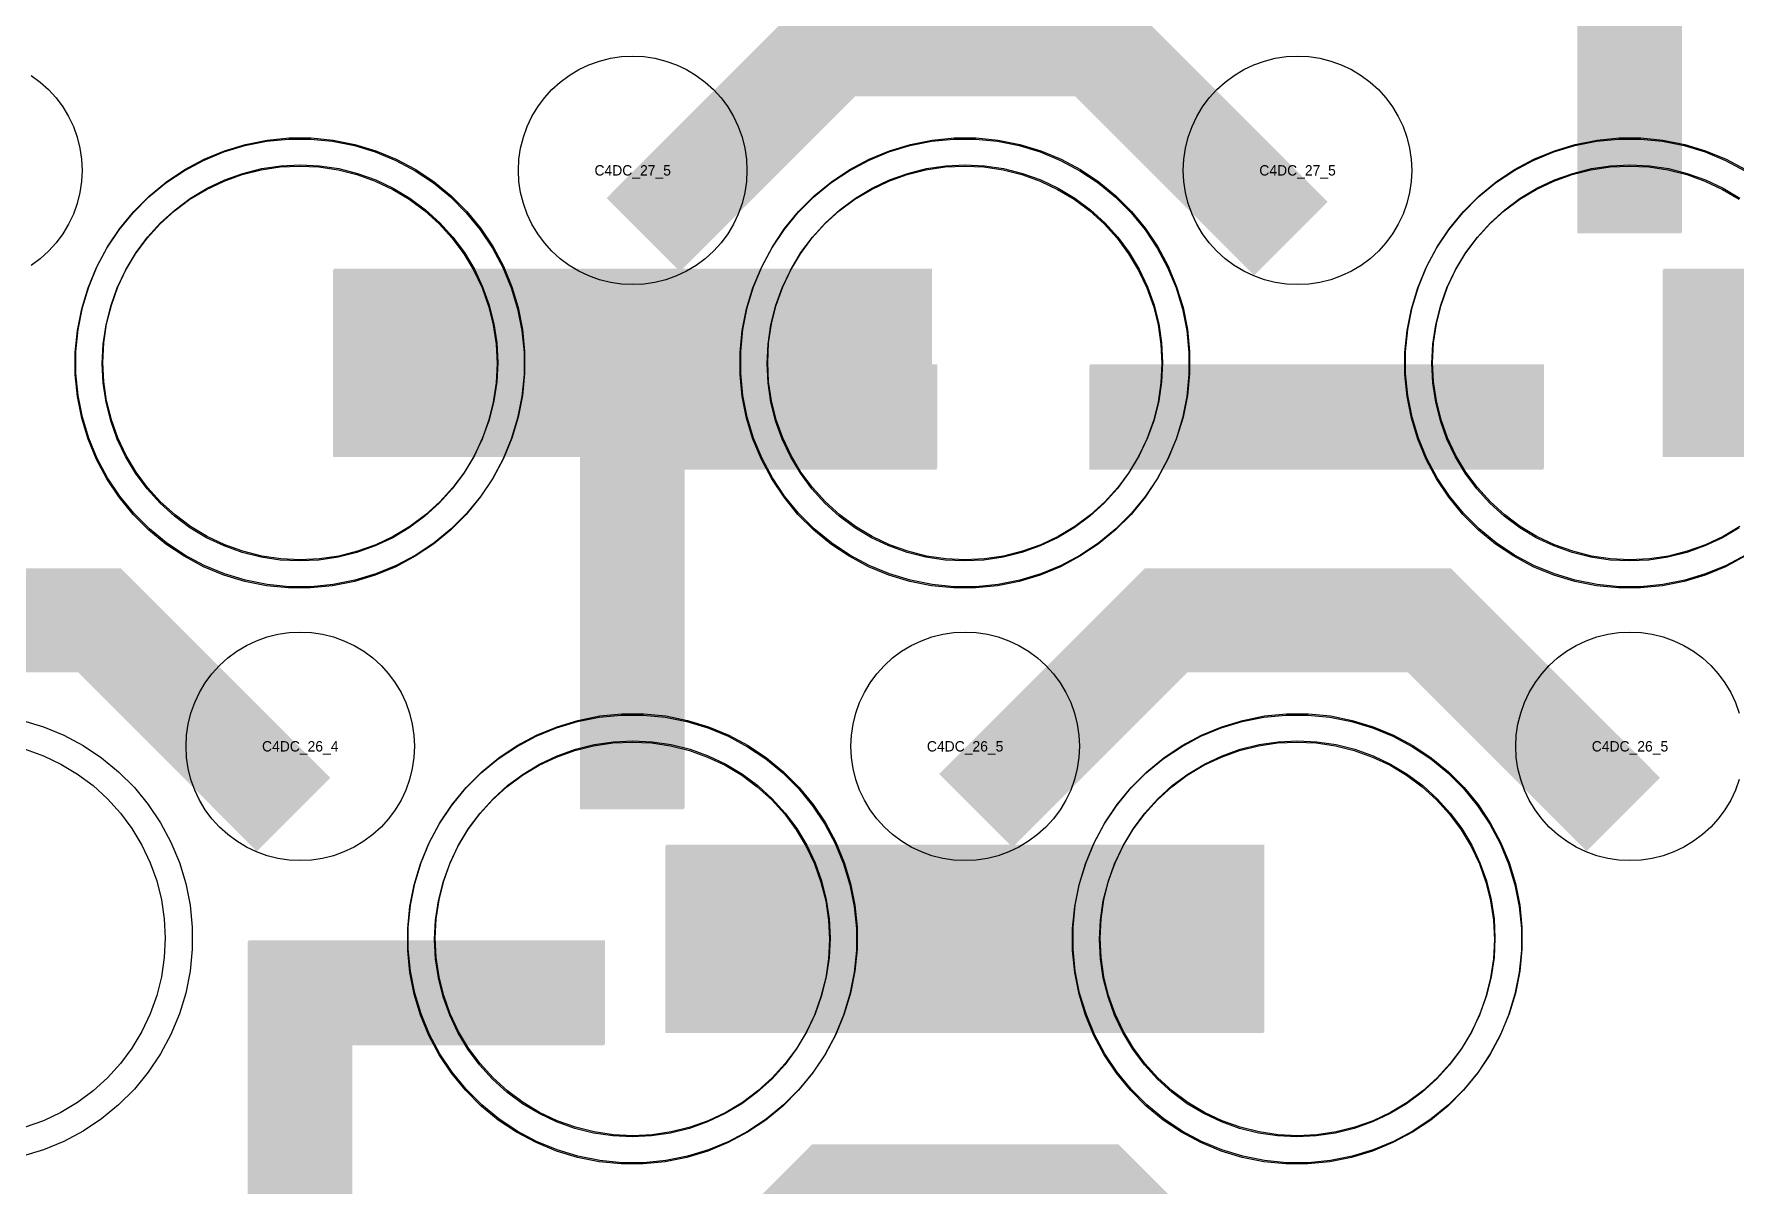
# Model space of a CAD drawing. Extents: x -11880 to 11880, y -14992 to 14992.
# Drawn here: x -10544.1 to -10134.5, y -11296.5 to -11019.4 of the extents above; entities that cross this region are included whole.
import ezdxf
from ezdxf.enums import TextEntityAlignment as Align

# ---------------------------------------------------------------- set-up
doc = ezdxf.new("R2010")
doc.units = 0
doc.header["$MEASUREMENT"] = 0
for name, color, linetype in [('GDS_775_DT_237', 138, 'CONTINUOUS'), ('RDL1_FS', 34, 'CONTINUOUS'), ('RDL_BS', 160, 'CONTINUOUS')]:
    doc.layers.add(name, color=color, linetype=linetype)

msp = doc.modelspace()

# ---------------------------------------------------------------- linework, layer by layer
at = {"layer": 'RDL1_FS', "color": 241, "true_color": 0xf7abae}
for points in [[(-10480.149, -11146.126), (-10484.806, -11145.897), (-10489.417, -11145.213), (-10493.94, -11144.081), (-10498.33, -11142.509), (-10502.544, -11140.517), (-10506.544, -11138.119), (-10510.289, -11135.341), (-10513.743, -11132.211), (-10516.873, -11128.757), (-10519.651, -11125.012), (-10522.049, -11121.012), (-10524.041, -11116.798), (-10525.613, -11112.408), (-10526.745, -11107.885), (-10527.429, -11103.274), (-10527.658, -11098.617), (-10527.429, -11093.96), (-10526.745, -11089.349), (-10525.613, -11084.826), (-10524.041, -11080.436), (-10522.049, -11076.222), (-10519.651, -11072.222), (-10516.873, -11068.477), (-10513.743, -11065.023), (-10510.289, -11061.893), (-10506.544, -11059.115), (-10502.544, -11056.717), (-10498.33, -11054.725), (-10493.94, -11053.153), (-10489.417, -11052.021), (-10484.806, -11051.337), (-10480.149, -11051.108), (-10475.492, -11051.337), (-10470.881, -11052.021), (-10466.358, -11053.153), (-10461.968, -11054.725), (-10457.754, -11056.717), (-10453.754, -11059.115), (-10450.009, -11061.893), (-10446.555, -11065.023), (-10443.425, -11068.477), (-10440.647, -11072.222), (-10438.249, -11076.222), (-10436.257, -11080.436), (-10434.685, -11084.826), (-10433.553, -11089.349), (-10432.869, -11093.96), (-10432.64, -11098.617), (-10432.869, -11103.274), (-10433.553, -11107.885), (-10434.685, -11112.408), (-10436.257, -11116.798), (-10438.249, -11121.012), (-10440.647, -11125.012), (-10443.425, -11128.757), (-10446.555, -11132.211), (-10450.009, -11135.341), (-10453.754, -11138.119), (-10457.754, -11140.517), (-10461.968, -11142.509), (-10466.358, -11144.081), (-10470.881, -11145.213), (-10475.492, -11145.897)], [(-10320.149, -11146.126), (-10324.806, -11145.897), (-10329.417, -11145.213), (-10333.94, -11144.081), (-10338.33, -11142.509), (-10342.544, -11140.517), (-10346.544, -11138.119), (-10350.289, -11135.341), (-10353.743, -11132.211), (-10356.873, -11128.757), (-10359.651, -11125.012), (-10362.049, -11121.012), (-10364.041, -11116.798), (-10365.613, -11112.408), (-10366.745, -11107.885), (-10367.429, -11103.274), (-10367.658, -11098.617), (-10367.429, -11093.96), (-10366.745, -11089.349), (-10365.613, -11084.826), (-10364.041, -11080.436), (-10362.049, -11076.222), (-10359.651, -11072.222), (-10356.873, -11068.477), (-10353.743, -11065.023), (-10350.289, -11061.893), (-10346.544, -11059.115), (-10342.544, -11056.717), (-10338.33, -11054.725), (-10333.94, -11053.153), (-10329.417, -11052.021), (-10324.806, -11051.337), (-10320.149, -11051.108), (-10315.492, -11051.337), (-10310.881, -11052.021), (-10306.358, -11053.153), (-10301.968, -11054.725), (-10297.754, -11056.717), (-10293.754, -11059.115), (-10290.009, -11061.893), (-10286.555, -11065.023), (-10283.425, -11068.477), (-10280.647, -11072.222), (-10278.249, -11076.222), (-10276.257, -11080.436), (-10274.685, -11084.826), (-10273.553, -11089.349), (-10272.869, -11093.96), (-10272.64, -11098.617), (-10272.869, -11103.274), (-10273.553, -11107.885), (-10274.685, -11112.408), (-10276.257, -11116.798), (-10278.249, -11121.012), (-10280.647, -11125.012), (-10283.425, -11128.757), (-10286.555, -11132.211), (-10290.009, -11135.341), (-10293.754, -11138.119), (-10297.754, -11140.517), (-10301.968, -11142.509), (-10306.358, -11144.081), (-10310.881, -11145.213), (-10315.492, -11145.897)], [(-10400.149, -11284.691), (-10404.806, -11284.462), (-10409.417, -11283.778), (-10413.94, -11282.646), (-10418.33, -11281.074), (-10422.544, -11279.082), (-10426.544, -11276.684), (-10430.289, -11273.906), (-10433.743, -11270.776), (-10436.873, -11267.322), (-10439.651, -11263.577), (-10442.049, -11259.577), (-10444.041, -11255.363), (-10445.613, -11250.973), (-10446.745, -11246.45), (-10447.429, -11241.839), (-10447.658, -11237.182), (-10447.429, -11232.525), (-10446.745, -11227.914), (-10445.613, -11223.391), (-10444.041, -11219.001), (-10442.049, -11214.787), (-10439.651, -11210.787), (-10436.873, -11207.042), (-10433.743, -11203.588), (-10430.289, -11200.458), (-10426.544, -11197.68), (-10422.544, -11195.282), (-10418.33, -11193.29), (-10413.94, -11191.718), (-10409.417, -11190.586), (-10404.806, -11189.902), (-10400.149, -11189.673), (-10395.492, -11189.902), (-10390.881, -11190.586), (-10386.358, -11191.718), (-10381.968, -11193.29), (-10377.754, -11195.282), (-10373.754, -11197.68), (-10370.009, -11200.458), (-10366.555, -11203.588), (-10363.425, -11207.042), (-10360.647, -11210.787), (-10358.249, -11214.787), (-10356.257, -11219.001), (-10354.685, -11223.391), (-10353.553, -11227.914), (-10352.869, -11232.525), (-10352.64, -11237.182), (-10352.869, -11241.839), (-10353.553, -11246.45), (-10354.685, -11250.973), (-10356.257, -11255.363), (-10358.249, -11259.577), (-10360.647, -11263.577), (-10363.425, -11267.322), (-10366.555, -11270.776), (-10370.009, -11273.906), (-10373.754, -11276.684), (-10377.754, -11279.082), (-10381.968, -11281.074), (-10386.358, -11282.646), (-10390.881, -11283.778), (-10395.492, -11284.462)], [(-10240.149, -11284.691), (-10244.806, -11284.462), (-10249.417, -11283.778), (-10253.94, -11282.646), (-10258.33, -11281.074), (-10262.544, -11279.082), (-10266.544, -11276.684), (-10270.289, -11273.906), (-10273.743, -11270.776), (-10276.873, -11267.322), (-10279.651, -11263.577), (-10282.049, -11259.577), (-10284.041, -11255.363), (-10285.613, -11250.973), (-10286.745, -11246.45), (-10287.429, -11241.839), (-10287.658, -11237.182), (-10287.429, -11232.525), (-10286.745, -11227.914), (-10285.613, -11223.391), (-10284.041, -11219.001), (-10282.049, -11214.787), (-10279.651, -11210.787), (-10276.873, -11207.042), (-10273.743, -11203.588), (-10270.289, -11200.458), (-10266.544, -11197.68), (-10262.544, -11195.282), (-10258.33, -11193.29), (-10253.94, -11191.718), (-10249.417, -11190.586), (-10244.806, -11189.902), (-10240.149, -11189.673), (-10235.492, -11189.902), (-10230.881, -11190.586), (-10226.358, -11191.718), (-10221.968, -11193.29), (-10217.754, -11195.282), (-10213.754, -11197.68), (-10210.009, -11200.458), (-10206.555, -11203.588), (-10203.425, -11207.042), (-10200.647, -11210.787), (-10198.249, -11214.787), (-10196.257, -11219.001), (-10194.685, -11223.391), (-10193.553, -11227.914), (-10192.869, -11232.525), (-10192.64, -11237.182), (-10192.869, -11241.839), (-10193.553, -11246.45), (-10194.685, -11250.973), (-10196.257, -11255.363), (-10198.249, -11259.577), (-10200.647, -11263.577), (-10203.425, -11267.322), (-10206.555, -11270.776), (-10210.009, -11273.906), (-10213.754, -11276.684), (-10217.754, -11279.082), (-10221.968, -11281.074), (-10226.358, -11282.646), (-10230.881, -11283.778), (-10235.492, -11284.462)]]:
    msp.add_lwpolyline(points, close=True, dxfattribs=at)
at = {"layer": 'RDL1_FS'}
for points in [[(-10480, -11145.844), (-10484.657, -11145.615), (-10489.268, -11144.931), (-10493.791, -11143.799), (-10498.181, -11142.227), (-10502.395, -11140.235), (-10506.395, -11137.837), (-10510.14, -11135.059), (-10513.594, -11131.929), (-10516.724, -11128.475), (-10519.502, -11124.73), (-10521.9, -11120.73), (-10523.892, -11116.516), (-10525.464, -11112.126), (-10526.596, -11107.603), (-10527.28, -11102.992), (-10527.509, -11098.335), (-10527.28, -11093.678), (-10526.596, -11089.067), (-10525.464, -11084.544), (-10523.892, -11080.154), (-10521.9, -11075.94), (-10519.502, -11071.94), (-10516.724, -11068.195), (-10513.594, -11064.741), (-10510.14, -11061.611), (-10506.395, -11058.833), (-10502.395, -11056.435), (-10498.181, -11054.443), (-10493.791, -11052.871), (-10489.268, -11051.739), (-10484.657, -11051.055), (-10480, -11050.826), (-10475.343, -11051.055), (-10470.732, -11051.739), (-10466.209, -11052.871), (-10461.819, -11054.443), (-10457.605, -11056.435), (-10453.605, -11058.833), (-10449.86, -11061.611), (-10446.406, -11064.741), (-10443.276, -11068.195), (-10440.498, -11071.94), (-10438.1, -11075.94), (-10436.108, -11080.154), (-10434.536, -11084.544), (-10433.404, -11089.067), (-10432.72, -11093.678), (-10432.491, -11098.335), (-10432.72, -11102.992), (-10433.404, -11107.603), (-10434.536, -11112.126), (-10436.108, -11116.516), (-10438.1, -11120.73), (-10440.498, -11124.73), (-10443.276, -11128.475), (-10446.406, -11131.929), (-10449.86, -11135.059), (-10453.605, -11137.837), (-10457.605, -11140.235), (-10461.819, -11142.227), (-10466.209, -11143.799), (-10470.732, -11144.931), (-10475.343, -11145.615)], [(-10320, -11145.844), (-10324.657, -11145.615), (-10329.268, -11144.931), (-10333.791, -11143.799), (-10338.181, -11142.227), (-10342.395, -11140.235), (-10346.395, -11137.837), (-10350.14, -11135.059), (-10353.594, -11131.929), (-10356.724, -11128.475), (-10359.502, -11124.73), (-10361.9, -11120.73), (-10363.892, -11116.516), (-10365.464, -11112.126), (-10366.596, -11107.603), (-10367.28, -11102.992), (-10367.509, -11098.335), (-10367.28, -11093.678), (-10366.596, -11089.067), (-10365.464, -11084.544), (-10363.892, -11080.154), (-10361.9, -11075.94), (-10359.502, -11071.94), (-10356.724, -11068.195), (-10353.594, -11064.741), (-10350.14, -11061.611), (-10346.395, -11058.833), (-10342.395, -11056.435), (-10338.181, -11054.443), (-10333.791, -11052.871), (-10329.268, -11051.739), (-10324.657, -11051.055), (-10320, -11050.826), (-10315.343, -11051.055), (-10310.732, -11051.739), (-10306.209, -11052.871), (-10301.819, -11054.443), (-10297.605, -11056.435), (-10293.605, -11058.833), (-10289.86, -11061.611), (-10286.406, -11064.741), (-10283.276, -11068.195), (-10280.498, -11071.94), (-10278.1, -11075.94), (-10276.108, -11080.154), (-10274.536, -11084.544), (-10273.404, -11089.067), (-10272.72, -11093.678), (-10272.491, -11098.335), (-10272.72, -11102.992), (-10273.404, -11107.603), (-10274.536, -11112.126), (-10276.108, -11116.516), (-10278.1, -11120.73), (-10280.498, -11124.73), (-10283.276, -11128.475), (-10286.406, -11131.929), (-10289.86, -11135.059), (-10293.605, -11137.837), (-10297.605, -11140.235), (-10301.819, -11142.227), (-10306.209, -11143.799), (-10310.732, -11144.931), (-10315.343, -11145.615)], [(-10400, -11284.409), (-10404.657, -11284.18), (-10409.268, -11283.496), (-10413.791, -11282.364), (-10418.181, -11280.792), (-10422.395, -11278.8), (-10426.395, -11276.402), (-10430.14, -11273.624), (-10433.594, -11270.494), (-10436.724, -11267.04), (-10439.502, -11263.295), (-10441.9, -11259.295), (-10443.892, -11255.081), (-10445.464, -11250.691), (-10446.596, -11246.168), (-10447.28, -11241.557), (-10447.509, -11236.9), (-10447.28, -11232.243), (-10446.596, -11227.632), (-10445.464, -11223.109), (-10443.892, -11218.719), (-10441.9, -11214.505), (-10439.502, -11210.505), (-10436.724, -11206.76), (-10433.594, -11203.306), (-10430.14, -11200.176), (-10426.395, -11197.398), (-10422.395, -11195), (-10418.181, -11193.008), (-10413.791, -11191.436), (-10409.268, -11190.304), (-10404.657, -11189.62), (-10400, -11189.391), (-10395.343, -11189.62), (-10390.732, -11190.304), (-10386.209, -11191.436), (-10381.819, -11193.008), (-10377.605, -11195), (-10373.605, -11197.398), (-10369.86, -11200.176), (-10366.406, -11203.306), (-10363.276, -11206.76), (-10360.498, -11210.505), (-10358.1, -11214.505), (-10356.108, -11218.719), (-10354.536, -11223.109), (-10353.404, -11227.632), (-10352.72, -11232.243), (-10352.491, -11236.9), (-10352.72, -11241.557), (-10353.404, -11246.168), (-10354.536, -11250.691), (-10356.108, -11255.081), (-10358.1, -11259.295), (-10360.498, -11263.295), (-10363.276, -11267.04), (-10366.406, -11270.494), (-10369.86, -11273.624), (-10373.605, -11276.402), (-10377.605, -11278.8), (-10381.819, -11280.792), (-10386.209, -11282.364), (-10390.732, -11283.496), (-10395.343, -11284.18)], [(-10240, -11284.409), (-10244.657, -11284.18), (-10249.268, -11283.496), (-10253.791, -11282.364), (-10258.181, -11280.792), (-10262.395, -11278.8), (-10266.395, -11276.402), (-10270.14, -11273.624), (-10273.594, -11270.494), (-10276.724, -11267.04), (-10279.502, -11263.295), (-10281.9, -11259.295), (-10283.892, -11255.081), (-10285.464, -11250.691), (-10286.596, -11246.168), (-10287.28, -11241.557), (-10287.509, -11236.9), (-10287.28, -11232.243), (-10286.596, -11227.632), (-10285.464, -11223.109), (-10283.892, -11218.719), (-10281.9, -11214.505), (-10279.502, -11210.505), (-10276.724, -11206.76), (-10273.594, -11203.306), (-10270.14, -11200.176), (-10266.395, -11197.398), (-10262.395, -11195), (-10258.181, -11193.008), (-10253.791, -11191.436), (-10249.268, -11190.304), (-10244.657, -11189.62), (-10240, -11189.391), (-10235.343, -11189.62), (-10230.732, -11190.304), (-10226.209, -11191.436), (-10221.819, -11193.008), (-10217.605, -11195), (-10213.605, -11197.398), (-10209.86, -11200.176), (-10206.406, -11203.306), (-10203.276, -11206.76), (-10200.498, -11210.505), (-10198.1, -11214.505), (-10196.108, -11218.719), (-10194.536, -11223.109), (-10193.404, -11227.632), (-10192.72, -11232.243), (-10192.491, -11236.9), (-10192.72, -11241.557), (-10193.404, -11246.168), (-10194.536, -11250.691), (-10196.108, -11255.081), (-10198.1, -11259.295), (-10200.498, -11263.295), (-10203.276, -11267.04), (-10206.406, -11270.494), (-10209.86, -11273.624), (-10213.605, -11276.402), (-10217.605, -11278.8), (-10221.819, -11280.792), (-10226.209, -11282.364), (-10230.732, -11283.496), (-10235.343, -11284.18)]]:
    msp.add_lwpolyline(points, close=True, dxfattribs=at)
at = {"layer": 'RDL1_FS', "color": 241, "true_color": 0xf7abae}
msp.add_lwpolyline([(-10133.754, -11138.119), (-10137.754, -11140.517), (-10141.968, -11142.509), (-10146.358, -11144.081), (-10150.881, -11145.213), (-10155.492, -11145.897), (-10160.149, -11146.126), (-10164.806, -11145.897), (-10169.417, -11145.213), (-10173.94, -11144.081), (-10178.33, -11142.509), (-10182.544, -11140.517), (-10186.544, -11138.119), (-10190.289, -11135.341), (-10193.743, -11132.211), (-10196.873, -11128.757), (-10199.651, -11125.012), (-10202.049, -11121.012), (-10204.041, -11116.798), (-10205.613, -11112.408), (-10206.745, -11107.885), (-10207.429, -11103.274), (-10207.658, -11098.617), (-10207.429, -11093.96), (-10206.745, -11089.349), (-10205.613, -11084.826), (-10204.041, -11080.436), (-10202.049, -11076.222), (-10199.651, -11072.222), (-10196.873, -11068.477), (-10193.743, -11065.023), (-10190.289, -11061.893), (-10186.544, -11059.115), (-10182.544, -11056.717), (-10178.33, -11054.725), (-10173.94, -11053.153), (-10169.417, -11052.021), (-10164.806, -11051.337), (-10160.149, -11051.108), (-10155.492, -11051.337), (-10150.881, -11052.021), (-10146.358, -11053.153), (-10141.968, -11054.725), (-10137.754, -11056.717), (-10133.754, -11059.115)], dxfattribs=at)
at = {"layer": 'RDL1_FS'}
for points in [[(-10133.605, -11137.837), (-10137.605, -11140.235), (-10141.819, -11142.227), (-10146.209, -11143.799), (-10150.732, -11144.931), (-10155.343, -11145.615), (-10160, -11145.844), (-10164.657, -11145.615), (-10169.268, -11144.931), (-10173.791, -11143.799), (-10178.181, -11142.227), (-10182.395, -11140.235), (-10186.395, -11137.837), (-10190.14, -11135.059), (-10193.594, -11131.929), (-10196.724, -11128.475), (-10199.502, -11124.73), (-10201.9, -11120.73), (-10203.892, -11116.516), (-10205.464, -11112.126), (-10206.596, -11107.603), (-10207.28, -11102.992), (-10207.509, -11098.335), (-10207.28, -11093.678), (-10206.596, -11089.067), (-10205.464, -11084.544), (-10203.892, -11080.154), (-10201.9, -11075.94), (-10199.502, -11071.94), (-10196.724, -11068.195), (-10193.594, -11064.741), (-10190.14, -11061.611), (-10186.395, -11058.833), (-10182.395, -11056.435), (-10178.181, -11054.443), (-10173.791, -11052.871), (-10169.268, -11051.739), (-10164.657, -11051.055), (-10160, -11050.826), (-10155.343, -11051.055), (-10150.732, -11051.739), (-10146.209, -11052.871), (-10141.819, -11054.443), (-10137.605, -11056.435), (-10133.605, -11058.833)], [(-10546.209, -11191.436), (-10541.819, -11193.008), (-10537.605, -11195), (-10533.605, -11197.398), (-10529.86, -11200.176), (-10526.406, -11203.306), (-10523.276, -11206.76), (-10520.498, -11210.505), (-10518.1, -11214.505), (-10516.108, -11218.719), (-10514.536, -11223.109), (-10513.404, -11227.632), (-10512.72, -11232.243), (-10512.491, -11236.9), (-10512.72, -11241.557), (-10513.404, -11246.168), (-10514.536, -11250.691), (-10516.108, -11255.081), (-10518.1, -11259.295), (-10520.498, -11263.295), (-10523.276, -11267.04), (-10526.406, -11270.494), (-10529.86, -11273.624), (-10533.605, -11276.402), (-10537.605, -11278.8), (-10541.819, -11280.792), (-10546.209, -11282.364)]]:
    msp.add_lwpolyline(points, dxfattribs=at)
at = {"layer": 'RDL1_FS', "color": 241, "true_color": 0xf7abae}
for points in [[(-10472.147, -11098.617, 45, 45, 0), (-10400.147, -11098.617, 45, 45, 0)], [(-10400.147, -11098.617, 45, 45, 0), (-10328.147, -11098.617, 45, 45, 0)], [(-10152.147, -11098.617, 45, 45, 0), (-10080.147, -11098.617, 45, 45, 0)], [(-10392.147, -11237.182, 45, 45, 0), (-10320.147, -11237.182, 45, 45, 0)], [(-10320.147, -11237.182, 45, 45, 0), (-10248.147, -11237.182, 45, 45, 0)]]:
    msp.add_lwpolyline(points, format="xyseb", dxfattribs=at)
at = {"layer": 'RDL1_FS'}
for points in [[(-10471.998, -11098.335, 45, 45, 0), (-10399.998, -11098.335, 45, 45, 0)], [(-10399.998, -11098.335, 45, 45, 0), (-10327.998, -11098.335, 45, 45, 0)], [(-10151.998, -11098.335, 45, 45, 0), (-10079.998, -11098.335, 45, 45, 0)], [(-10391.998, -11236.9, 45, 45, 0), (-10319.998, -11236.9, 45, 45, 0)], [(-10319.998, -11236.9, 45, 45, 0), (-10247.998, -11236.9, 45, 45, 0)]]:
    msp.add_lwpolyline(points, format="xyseb", dxfattribs=at)
at = {"layer": 'RDL_BS', "color": 241, "true_color": 0xf7abae}
for points in [[(-10160.149, -11067.327, 25, 25, 0), (-10160.149, -10960.55, 25, 25, 0)], [(-10160.149, -11067.327, 25, 25, 0), (-10160.149, -10960.55, 25, 25, 0)], [(-10400.149, -11205.892, 25, 25, 0), (-10400.149, -11099.115, 25, 25, 0)], [(-10400.149, -11205.892, 25, 25, 0), (-10400.149, -11099.115, 25, 25, 0)], [(-10412.649, -11111.615, 25, 25, 0), (-10347.982, -11111.615, 25, 25, 0)], [(-10412.649, -11111.615, 25, 25, 0), (-10326.816, -11111.615, 25, 25, 0)], [(-10290.133, -11111.63, 25, 25, 0), (-10180.868, -11111.63, 25, 25, 0)], [(-10480.149, -11344.457, 25, 25, 0), (-10480.149, -11237.68, 25, 25, 0)], [(-10480.149, -11344.457, 25, 25, 0), (-10480.149, -11237.68, 25, 25, 0)], [(-10492.649, -11250.18, 25, 25, 0), (-10427.982, -11250.18, 25, 25, 0)], [(-10492.649, -11250.18, 25, 25, 0), (-10406.816, -11250.18, 25, 25, 0)]]:
    msp.add_lwpolyline(points, format="xyseb", dxfattribs=at)
at = {"layer": 'RDL_BS'}
for points in [[(-10160, -11067.045, 25, 25, 0), (-10160, -10960.268, 25, 25, 0)], [(-10160, -11067.045, 25, 25, 0), (-10160, -10960.268, 25, 25, 0)], [(-10397.438, -11067.649, 25, 25, 0), (-10351.623, -11021.834, 25, 25, 0), (-10318.07, -11021.834, 25, 25, 0)], [(-10241.599, -11068.548, 25, 25, 0), (-10288.313, -11021.834, 25, 25, 0), (-10318.071, -11021.834, 25, 25, 0)], [(-10400, -11205.61, 25, 25, 0), (-10400, -11098.833, 25, 25, 0)], [(-10400, -11205.61, 25, 25, 0), (-10400, -11098.833, 25, 25, 0)], [(-10412.5, -11111.333, 25, 25, 0), (-10347.833, -11111.333, 25, 25, 0)], [(-10412.5, -11111.333, 25, 25, 0), (-10326.667, -11111.333, 25, 25, 0)], [(-10289.984, -11111.348, 25, 25, 0), (-10180.719, -11111.348, 25, 25, 0)], [(-10481.599, -11207.113, 25, 25, 0), (-10528.313, -11160.399, 25, 25, 0), (-10558.071, -11160.399, 25, 25, 0)], [(-10317.438, -11206.214, 25, 25, 0), (-10271.623, -11160.399, 25, 25, 0), (-10238.07, -11160.399, 25, 25, 0)], [(-10161.599, -11207.113, 25, 25, 0), (-10208.313, -11160.399, 25, 25, 0), (-10238.071, -11160.399, 25, 25, 0)], [(-10480, -11344.175, 25, 25, 0), (-10480, -11237.398, 25, 25, 0)], [(-10480, -11344.175, 25, 25, 0), (-10480, -11237.398, 25, 25, 0)], [(-10492.5, -11249.898, 25, 25, 0), (-10427.833, -11249.898, 25, 25, 0)], [(-10492.5, -11249.898, 25, 25, 0), (-10406.667, -11249.898, 25, 25, 0)], [(-10397.438, -11344.774, 25, 25, 0), (-10351.623, -11298.959, 25, 25, 0), (-10318.07, -11298.959, 25, 25, 0)], [(-10241.599, -11345.673, 25, 25, 0), (-10288.313, -11298.959, 25, 25, 0), (-10318.071, -11298.959, 25, 25, 0)]]:
    msp.add_lwpolyline(points, format="xyseb", dxfattribs=at)
for points in [[(-10400, -11079.641), (-10402.693, -11079.509), (-10405.365, -11079.113), (-10407.984, -11078.456), (-10410.519, -11077.549), (-10412.956, -11076.397), (-10415.28, -11075.004), (-10417.443, -11073.401), (-10419.442, -11071.589), (-10421.254, -11069.59), (-10422.857, -11067.427), (-10424.25, -11065.103), (-10425.402, -11062.666), (-10426.309, -11060.131), (-10426.966, -11057.512), (-10427.362, -11054.84), (-10427.494, -11052.147), (-10427.362, -11049.454), (-10426.966, -11046.782), (-10426.309, -11044.163), (-10425.402, -11041.628), (-10424.25, -11039.191), (-10422.857, -11036.867), (-10421.254, -11034.704), (-10419.442, -11032.705), (-10417.443, -11030.893), (-10415.28, -11029.29), (-10412.956, -11027.897), (-10410.519, -11026.745), (-10407.984, -11025.838), (-10405.365, -11025.181), (-10402.693, -11024.785), (-10400, -11024.653), (-10397.307, -11024.785), (-10394.635, -11025.181), (-10392.016, -11025.838), (-10389.481, -11026.745), (-10387.044, -11027.897), (-10384.72, -11029.29), (-10382.557, -11030.893), (-10380.558, -11032.705), (-10378.746, -11034.704), (-10377.143, -11036.867), (-10375.75, -11039.191), (-10374.598, -11041.628), (-10373.691, -11044.163), (-10373.034, -11046.782), (-10372.638, -11049.454), (-10372.506, -11052.147), (-10372.638, -11054.84), (-10373.034, -11057.512), (-10373.691, -11060.131), (-10374.598, -11062.666), (-10375.75, -11065.103), (-10377.143, -11067.427), (-10378.746, -11069.59), (-10380.558, -11071.589), (-10382.557, -11073.401), (-10384.72, -11075.004), (-10387.044, -11076.397), (-10389.481, -11077.549), (-10392.016, -11078.456), (-10394.635, -11079.113), (-10397.307, -11079.509)], [(-10240, -11079.641), (-10242.693, -11079.509), (-10245.365, -11079.113), (-10247.984, -11078.456), (-10250.519, -11077.549), (-10252.956, -11076.397), (-10255.28, -11075.004), (-10257.443, -11073.401), (-10259.442, -11071.589), (-10261.254, -11069.59), (-10262.857, -11067.427), (-10264.25, -11065.103), (-10265.402, -11062.666), (-10266.309, -11060.131), (-10266.966, -11057.512), (-10267.362, -11054.84), (-10267.494, -11052.147), (-10267.362, -11049.454), (-10266.966, -11046.782), (-10266.309, -11044.163), (-10265.402, -11041.628), (-10264.25, -11039.191), (-10262.857, -11036.867), (-10261.254, -11034.704), (-10259.442, -11032.705), (-10257.443, -11030.893), (-10255.28, -11029.29), (-10252.956, -11027.897), (-10250.519, -11026.745), (-10247.984, -11025.838), (-10245.365, -11025.181), (-10242.693, -11024.785), (-10240, -11024.653), (-10237.307, -11024.785), (-10234.635, -11025.181), (-10232.016, -11025.838), (-10229.481, -11026.745), (-10227.044, -11027.897), (-10224.72, -11029.29), (-10222.557, -11030.893), (-10220.558, -11032.705), (-10218.746, -11034.704), (-10217.143, -11036.867), (-10215.75, -11039.191), (-10214.598, -11041.628), (-10213.691, -11044.163), (-10213.034, -11046.782), (-10212.638, -11049.454), (-10212.506, -11052.147), (-10212.638, -11054.84), (-10213.034, -11057.512), (-10213.691, -11060.131), (-10214.598, -11062.666), (-10215.75, -11065.103), (-10217.143, -11067.427), (-10218.746, -11069.59), (-10220.558, -11071.589), (-10222.557, -11073.401), (-10224.72, -11075.004), (-10227.044, -11076.397), (-10229.481, -11077.549), (-10232.016, -11078.456), (-10234.635, -11079.113), (-10237.307, -11079.509)], [(-10482.644, -11152.335), (-10487.938, -11151.818), (-10493.165, -11150.772), (-10498.205, -11149.241), (-10503.115, -11147.21), (-10507.777, -11144.718), (-10512.191, -11141.771), (-10516.292, -11138.409), (-10520.074, -11134.627), (-10523.436, -11130.526), (-10526.383, -11126.112), (-10528.875, -11121.45), (-10530.906, -11116.54), (-10532.437, -11111.5), (-10533.483, -11106.273), (-10534, -11100.979), (-10534, -11095.691), (-10533.483, -11090.397), (-10532.437, -11085.17), (-10530.906, -11080.13), (-10528.875, -11075.22), (-10526.383, -11070.558), (-10523.436, -11066.144), (-10520.074, -11062.043), (-10516.292, -11058.261), (-10512.191, -11054.899), (-10507.777, -11051.952), (-10503.115, -11049.46), (-10498.205, -11047.429), (-10493.165, -11045.898), (-10487.938, -11044.852), (-10482.644, -11044.335), (-10477.356, -11044.335), (-10472.062, -11044.852), (-10466.835, -11045.898), (-10461.795, -11047.429), (-10456.885, -11049.46), (-10452.223, -11051.952), (-10447.809, -11054.899), (-10443.708, -11058.261), (-10439.926, -11062.043), (-10436.564, -11066.144), (-10433.617, -11070.558), (-10431.125, -11075.22), (-10429.094, -11080.13), (-10427.563, -11085.17), (-10426.517, -11090.397), (-10426, -11095.691), (-10426, -11100.979), (-10426.517, -11106.273), (-10427.563, -11111.5), (-10429.094, -11116.54), (-10431.125, -11121.45), (-10433.617, -11126.112), (-10436.564, -11130.526), (-10439.926, -11134.627), (-10443.708, -11138.409), (-10447.809, -11141.771), (-10452.223, -11144.718), (-10456.885, -11147.21), (-10461.795, -11149.241), (-10466.835, -11150.772), (-10472.062, -11151.818), (-10477.356, -11152.335)], [(-10322.644, -11152.335), (-10327.938, -11151.818), (-10333.165, -11150.772), (-10338.205, -11149.241), (-10343.115, -11147.21), (-10347.777, -11144.718), (-10352.191, -11141.771), (-10356.292, -11138.409), (-10360.074, -11134.627), (-10363.436, -11130.526), (-10366.383, -11126.112), (-10368.875, -11121.45), (-10370.906, -11116.54), (-10372.437, -11111.5), (-10373.483, -11106.273), (-10374, -11100.979), (-10374, -11095.691), (-10373.483, -11090.397), (-10372.437, -11085.17), (-10370.906, -11080.13), (-10368.875, -11075.22), (-10366.383, -11070.558), (-10363.436, -11066.144), (-10360.074, -11062.043), (-10356.292, -11058.261), (-10352.191, -11054.899), (-10347.777, -11051.952), (-10343.115, -11049.46), (-10338.205, -11047.429), (-10333.165, -11045.898), (-10327.938, -11044.852), (-10322.644, -11044.335), (-10317.356, -11044.335), (-10312.062, -11044.852), (-10306.835, -11045.898), (-10301.795, -11047.429), (-10296.885, -11049.46), (-10292.223, -11051.952), (-10287.809, -11054.899), (-10283.708, -11058.261), (-10279.926, -11062.043), (-10276.564, -11066.144), (-10273.617, -11070.558), (-10271.125, -11075.22), (-10269.094, -11080.13), (-10267.563, -11085.17), (-10266.517, -11090.397), (-10266, -11095.691), (-10266, -11100.979), (-10266.517, -11106.273), (-10267.563, -11111.5), (-10269.094, -11116.54), (-10271.125, -11121.45), (-10273.617, -11126.112), (-10276.564, -11130.526), (-10279.926, -11134.627), (-10283.708, -11138.409), (-10287.809, -11141.771), (-10292.223, -11144.718), (-10296.885, -11147.21), (-10301.795, -11149.241), (-10306.835, -11150.772), (-10312.062, -11151.818), (-10317.356, -11152.335)], [(-10480, -11218.206), (-10482.693, -11218.074), (-10485.365, -11217.678), (-10487.984, -11217.021), (-10490.519, -11216.114), (-10492.956, -11214.962), (-10495.28, -11213.569), (-10497.443, -11211.966), (-10499.442, -11210.154), (-10501.254, -11208.155), (-10502.857, -11205.992), (-10504.25, -11203.668), (-10505.402, -11201.231), (-10506.309, -11198.696), (-10506.966, -11196.077), (-10507.362, -11193.405), (-10507.494, -11190.712), (-10507.362, -11188.019), (-10506.966, -11185.347), (-10506.309, -11182.728), (-10505.402, -11180.193), (-10504.25, -11177.756), (-10502.857, -11175.432), (-10501.254, -11173.269), (-10499.442, -11171.27), (-10497.443, -11169.458), (-10495.28, -11167.855), (-10492.956, -11166.462), (-10490.519, -11165.31), (-10487.984, -11164.403), (-10485.365, -11163.746), (-10482.693, -11163.35), (-10480, -11163.218), (-10477.307, -11163.35), (-10474.635, -11163.746), (-10472.016, -11164.403), (-10469.481, -11165.31), (-10467.044, -11166.462), (-10464.72, -11167.855), (-10462.557, -11169.458), (-10460.558, -11171.27), (-10458.746, -11173.269), (-10457.143, -11175.432), (-10455.75, -11177.756), (-10454.598, -11180.193), (-10453.691, -11182.728), (-10453.034, -11185.347), (-10452.638, -11188.019), (-10452.506, -11190.712), (-10452.638, -11193.405), (-10453.034, -11196.077), (-10453.691, -11198.696), (-10454.598, -11201.231), (-10455.75, -11203.668), (-10457.143, -11205.992), (-10458.746, -11208.155), (-10460.558, -11210.154), (-10462.557, -11211.966), (-10464.72, -11213.569), (-10467.044, -11214.962), (-10469.481, -11216.114), (-10472.016, -11217.021), (-10474.635, -11217.678), (-10477.307, -11218.074)], [(-10320, -11218.206), (-10322.693, -11218.074), (-10325.365, -11217.678), (-10327.984, -11217.021), (-10330.519, -11216.114), (-10332.956, -11214.962), (-10335.28, -11213.569), (-10337.443, -11211.966), (-10339.442, -11210.154), (-10341.254, -11208.155), (-10342.857, -11205.992), (-10344.25, -11203.668), (-10345.402, -11201.231), (-10346.309, -11198.696), (-10346.966, -11196.077), (-10347.362, -11193.405), (-10347.494, -11190.712), (-10347.362, -11188.019), (-10346.966, -11185.347), (-10346.309, -11182.728), (-10345.402, -11180.193), (-10344.25, -11177.756), (-10342.857, -11175.432), (-10341.254, -11173.269), (-10339.442, -11171.27), (-10337.443, -11169.458), (-10335.28, -11167.855), (-10332.956, -11166.462), (-10330.519, -11165.31), (-10327.984, -11164.403), (-10325.365, -11163.746), (-10322.693, -11163.35), (-10320, -11163.218), (-10317.307, -11163.35), (-10314.635, -11163.746), (-10312.016, -11164.403), (-10309.481, -11165.31), (-10307.044, -11166.462), (-10304.72, -11167.855), (-10302.557, -11169.458), (-10300.558, -11171.27), (-10298.746, -11173.269), (-10297.143, -11175.432), (-10295.75, -11177.756), (-10294.598, -11180.193), (-10293.691, -11182.728), (-10293.034, -11185.347), (-10292.638, -11188.019), (-10292.506, -11190.712), (-10292.638, -11193.405), (-10293.034, -11196.077), (-10293.691, -11198.696), (-10294.598, -11201.231), (-10295.75, -11203.668), (-10297.143, -11205.992), (-10298.746, -11208.155), (-10300.558, -11210.154), (-10302.557, -11211.966), (-10304.72, -11213.569), (-10307.044, -11214.962), (-10309.481, -11216.114), (-10312.016, -11217.021), (-10314.635, -11217.678), (-10317.307, -11218.074)], [(-10402.644, -11290.9), (-10407.938, -11290.383), (-10413.165, -11289.337), (-10418.205, -11287.806), (-10423.115, -11285.775), (-10427.777, -11283.283), (-10432.191, -11280.336), (-10436.292, -11276.974), (-10440.074, -11273.192), (-10443.436, -11269.091), (-10446.383, -11264.677), (-10448.875, -11260.015), (-10450.906, -11255.105), (-10452.437, -11250.065), (-10453.483, -11244.838), (-10454, -11239.544), (-10454, -11234.256), (-10453.483, -11228.962), (-10452.437, -11223.735), (-10450.906, -11218.695), (-10448.875, -11213.785), (-10446.383, -11209.123), (-10443.436, -11204.709), (-10440.074, -11200.608), (-10436.292, -11196.826), (-10432.191, -11193.464), (-10427.777, -11190.517), (-10423.115, -11188.025), (-10418.205, -11185.994), (-10413.165, -11184.463), (-10407.938, -11183.417), (-10402.644, -11182.9), (-10397.356, -11182.9), (-10392.062, -11183.417), (-10386.835, -11184.463), (-10381.795, -11185.994), (-10376.885, -11188.025), (-10372.223, -11190.517), (-10367.809, -11193.464), (-10363.708, -11196.826), (-10359.926, -11200.608), (-10356.564, -11204.709), (-10353.617, -11209.123), (-10351.125, -11213.785), (-10349.094, -11218.695), (-10347.563, -11223.735), (-10346.517, -11228.962), (-10346, -11234.256), (-10346, -11239.544), (-10346.517, -11244.838), (-10347.563, -11250.065), (-10349.094, -11255.105), (-10351.125, -11260.015), (-10353.617, -11264.677), (-10356.564, -11269.091), (-10359.926, -11273.192), (-10363.708, -11276.974), (-10367.809, -11280.336), (-10372.223, -11283.283), (-10376.885, -11285.775), (-10381.795, -11287.806), (-10386.835, -11289.337), (-10392.062, -11290.383), (-10397.356, -11290.9)], [(-10242.644, -11290.9), (-10247.938, -11290.383), (-10253.165, -11289.337), (-10258.205, -11287.806), (-10263.115, -11285.775), (-10267.777, -11283.283), (-10272.191, -11280.336), (-10276.292, -11276.974), (-10280.074, -11273.192), (-10283.436, -11269.091), (-10286.383, -11264.677), (-10288.875, -11260.015), (-10290.906, -11255.105), (-10292.437, -11250.065), (-10293.483, -11244.838), (-10294, -11239.544), (-10294, -11234.256), (-10293.483, -11228.962), (-10292.437, -11223.735), (-10290.906, -11218.695), (-10288.875, -11213.785), (-10286.383, -11209.123), (-10283.436, -11204.709), (-10280.074, -11200.608), (-10276.292, -11196.826), (-10272.191, -11193.464), (-10267.777, -11190.517), (-10263.115, -11188.025), (-10258.205, -11185.994), (-10253.165, -11184.463), (-10247.938, -11183.417), (-10242.644, -11182.9), (-10237.356, -11182.9), (-10232.062, -11183.417), (-10226.835, -11184.463), (-10221.795, -11185.994), (-10216.885, -11188.025), (-10212.223, -11190.517), (-10207.809, -11193.464), (-10203.708, -11196.826), (-10199.926, -11200.608), (-10196.564, -11204.709), (-10193.617, -11209.123), (-10191.125, -11213.785), (-10189.094, -11218.695), (-10187.563, -11223.735), (-10186.517, -11228.962), (-10186, -11234.256), (-10186, -11239.544), (-10186.517, -11244.838), (-10187.563, -11250.065), (-10189.094, -11255.105), (-10191.125, -11260.015), (-10193.617, -11264.677), (-10196.564, -11269.091), (-10199.926, -11273.192), (-10203.708, -11276.974), (-10207.809, -11280.336), (-10212.223, -11283.283), (-10216.885, -11285.775), (-10221.795, -11287.806), (-10226.835, -11289.337), (-10232.062, -11290.383), (-10237.356, -11290.9)]]:
    msp.add_lwpolyline(points, close=True, dxfattribs=at)
for points in [[(-10544.72, -11029.29), (-10542.557, -11030.893), (-10540.558, -11032.705), (-10538.746, -11034.704), (-10537.143, -11036.867), (-10535.75, -11039.191), (-10534.598, -11041.628), (-10533.691, -11044.163), (-10533.034, -11046.782), (-10532.638, -11049.454), (-10532.506, -11052.147), (-10532.638, -11054.84), (-10533.034, -11057.512), (-10533.691, -11060.131), (-10534.598, -11062.666), (-10535.75, -11065.103), (-10537.143, -11067.427), (-10538.746, -11069.59), (-10540.558, -11071.589), (-10542.557, -11073.401), (-10544.72, -11075.004)], [(-10132.223, -11144.718), (-10136.885, -11147.21), (-10141.795, -11149.241), (-10146.835, -11150.772), (-10152.062, -11151.818), (-10157.356, -11152.335), (-10162.644, -11152.335), (-10167.938, -11151.818), (-10173.165, -11150.772), (-10178.205, -11149.241), (-10183.115, -11147.21), (-10187.777, -11144.718), (-10192.191, -11141.771), (-10196.292, -11138.409), (-10200.074, -11134.627), (-10203.436, -11130.526), (-10206.383, -11126.112), (-10208.875, -11121.45), (-10210.906, -11116.54), (-10212.437, -11111.5), (-10213.483, -11106.273), (-10214, -11100.979), (-10214, -11095.691), (-10213.483, -11090.397), (-10212.437, -11085.17), (-10210.906, -11080.13), (-10208.875, -11075.22), (-10206.383, -11070.558), (-10203.436, -11066.144), (-10200.074, -11062.043), (-10196.292, -11058.261), (-10192.191, -11054.899), (-10187.777, -11051.952), (-10183.115, -11049.46), (-10178.205, -11047.429), (-10173.165, -11045.898), (-10167.938, -11044.852), (-10162.644, -11044.335), (-10157.356, -11044.335), (-10152.062, -11044.852), (-10146.835, -11045.898), (-10141.795, -11047.429), (-10136.885, -11049.46), (-10132.223, -11051.952)], [(-10133.691, -11198.696), (-10134.598, -11201.231), (-10135.75, -11203.668), (-10137.143, -11205.992), (-10138.746, -11208.155), (-10140.558, -11210.154), (-10142.557, -11211.966), (-10144.72, -11213.569), (-10147.044, -11214.962), (-10149.481, -11216.114), (-10152.016, -11217.021), (-10154.635, -11217.678), (-10157.307, -11218.074), (-10160, -11218.206), (-10162.693, -11218.074), (-10165.365, -11217.678), (-10167.984, -11217.021), (-10170.519, -11216.114), (-10172.956, -11214.962), (-10175.28, -11213.569), (-10177.443, -11211.966), (-10179.442, -11210.154), (-10181.254, -11208.155), (-10182.857, -11205.992), (-10184.25, -11203.668), (-10185.402, -11201.231), (-10186.309, -11198.696), (-10186.966, -11196.077), (-10187.362, -11193.405), (-10187.494, -11190.712), (-10187.362, -11188.019), (-10186.966, -11185.347), (-10186.309, -11182.728), (-10185.402, -11180.193), (-10184.25, -11177.756), (-10182.857, -11175.432), (-10181.254, -11173.269), (-10179.442, -11171.27), (-10177.443, -11169.458), (-10175.28, -11167.855), (-10172.956, -11166.462), (-10170.519, -11165.31), (-10167.984, -11164.403), (-10165.365, -11163.746), (-10162.693, -11163.35), (-10160, -11163.218), (-10157.307, -11163.35), (-10154.635, -11163.746), (-10152.016, -11164.403), (-10149.481, -11165.31), (-10147.044, -11166.462), (-10144.72, -11167.855), (-10142.557, -11169.458), (-10140.558, -11171.27), (-10138.746, -11173.269), (-10137.143, -11175.432), (-10135.75, -11177.756), (-10134.598, -11180.193), (-10133.691, -11182.728)], [(-10546.835, -11184.463), (-10541.795, -11185.994), (-10536.885, -11188.025), (-10532.223, -11190.517), (-10527.809, -11193.464), (-10523.708, -11196.826), (-10519.926, -11200.608), (-10516.564, -11204.709), (-10513.617, -11209.123), (-10511.125, -11213.785), (-10509.094, -11218.695), (-10507.563, -11223.735), (-10506.517, -11228.962), (-10506, -11234.256), (-10506, -11239.544), (-10506.517, -11244.838), (-10507.563, -11250.065), (-10509.094, -11255.105), (-10511.125, -11260.015), (-10513.617, -11264.677), (-10516.564, -11269.091), (-10519.926, -11273.192), (-10523.708, -11276.974), (-10527.809, -11280.336), (-10532.223, -11283.283), (-10536.885, -11285.775), (-10541.795, -11287.806), (-10546.835, -11289.337)]]:
    msp.add_lwpolyline(points, dxfattribs=at)
at = {"layer": 'RDL_BS', "color": 241, "true_color": 0xf7abae}
for points in [[(-10482.793, -11152.617), (-10488.087, -11152.1), (-10493.314, -11151.054), (-10498.354, -11149.523), (-10503.264, -11147.492), (-10507.926, -11145), (-10512.34, -11142.053), (-10516.441, -11138.691), (-10520.223, -11134.909), (-10523.585, -11130.808), (-10526.532, -11126.394), (-10529.024, -11121.732), (-10531.055, -11116.822), (-10532.586, -11111.782), (-10533.632, -11106.555), (-10534.149, -11101.261), (-10534.149, -11095.973), (-10533.632, -11090.679), (-10532.586, -11085.452), (-10531.055, -11080.412), (-10529.024, -11075.502), (-10526.532, -11070.84), (-10523.585, -11066.426), (-10520.223, -11062.325), (-10516.441, -11058.543), (-10512.34, -11055.181), (-10507.926, -11052.234), (-10503.264, -11049.742), (-10498.354, -11047.711), (-10493.314, -11046.18), (-10488.087, -11045.134), (-10482.793, -11044.617), (-10477.505, -11044.617), (-10472.211, -11045.134), (-10466.984, -11046.18), (-10461.944, -11047.711), (-10457.034, -11049.742), (-10452.372, -11052.234), (-10447.958, -11055.181), (-10443.857, -11058.543), (-10440.075, -11062.325), (-10436.713, -11066.426), (-10433.766, -11070.84), (-10431.274, -11075.502), (-10429.243, -11080.412), (-10427.712, -11085.452), (-10426.666, -11090.679), (-10426.149, -11095.973), (-10426.149, -11101.261), (-10426.666, -11106.555), (-10427.712, -11111.782), (-10429.243, -11116.822), (-10431.274, -11121.732), (-10433.766, -11126.394), (-10436.713, -11130.808), (-10440.075, -11134.909), (-10443.857, -11138.691), (-10447.958, -11142.053), (-10452.372, -11145), (-10457.034, -11147.492), (-10461.944, -11149.523), (-10466.984, -11151.054), (-10472.211, -11152.1), (-10477.505, -11152.617)], [(-10322.793, -11152.617), (-10328.087, -11152.1), (-10333.314, -11151.054), (-10338.354, -11149.523), (-10343.264, -11147.492), (-10347.926, -11145), (-10352.34, -11142.053), (-10356.441, -11138.691), (-10360.223, -11134.909), (-10363.585, -11130.808), (-10366.532, -11126.394), (-10369.024, -11121.732), (-10371.055, -11116.822), (-10372.586, -11111.782), (-10373.632, -11106.555), (-10374.149, -11101.261), (-10374.149, -11095.973), (-10373.632, -11090.679), (-10372.586, -11085.452), (-10371.055, -11080.412), (-10369.024, -11075.502), (-10366.532, -11070.84), (-10363.585, -11066.426), (-10360.223, -11062.325), (-10356.441, -11058.543), (-10352.34, -11055.181), (-10347.926, -11052.234), (-10343.264, -11049.742), (-10338.354, -11047.711), (-10333.314, -11046.18), (-10328.087, -11045.134), (-10322.793, -11044.617), (-10317.505, -11044.617), (-10312.211, -11045.134), (-10306.984, -11046.18), (-10301.944, -11047.711), (-10297.034, -11049.742), (-10292.372, -11052.234), (-10287.958, -11055.181), (-10283.857, -11058.543), (-10280.075, -11062.325), (-10276.713, -11066.426), (-10273.766, -11070.84), (-10271.274, -11075.502), (-10269.243, -11080.412), (-10267.712, -11085.452), (-10266.666, -11090.679), (-10266.149, -11095.973), (-10266.149, -11101.261), (-10266.666, -11106.555), (-10267.712, -11111.782), (-10269.243, -11116.822), (-10271.274, -11121.732), (-10273.766, -11126.394), (-10276.713, -11130.808), (-10280.075, -11134.909), (-10283.857, -11138.691), (-10287.958, -11142.053), (-10292.372, -11145), (-10297.034, -11147.492), (-10301.944, -11149.523), (-10306.984, -11151.054), (-10312.211, -11152.1), (-10317.505, -11152.617)], [(-10402.793, -11291.182), (-10408.087, -11290.665), (-10413.314, -11289.619), (-10418.354, -11288.088), (-10423.264, -11286.057), (-10427.926, -11283.565), (-10432.34, -11280.618), (-10436.441, -11277.256), (-10440.223, -11273.474), (-10443.585, -11269.373), (-10446.532, -11264.959), (-10449.024, -11260.297), (-10451.055, -11255.387), (-10452.586, -11250.347), (-10453.632, -11245.12), (-10454.149, -11239.826), (-10454.149, -11234.538), (-10453.632, -11229.244), (-10452.586, -11224.017), (-10451.055, -11218.977), (-10449.024, -11214.067), (-10446.532, -11209.405), (-10443.585, -11204.991), (-10440.223, -11200.89), (-10436.441, -11197.108), (-10432.34, -11193.746), (-10427.926, -11190.799), (-10423.264, -11188.307), (-10418.354, -11186.276), (-10413.314, -11184.745), (-10408.087, -11183.699), (-10402.793, -11183.182), (-10397.505, -11183.182), (-10392.211, -11183.699), (-10386.984, -11184.745), (-10381.944, -11186.276), (-10377.034, -11188.307), (-10372.372, -11190.799), (-10367.958, -11193.746), (-10363.857, -11197.108), (-10360.075, -11200.89), (-10356.713, -11204.991), (-10353.766, -11209.405), (-10351.274, -11214.067), (-10349.243, -11218.977), (-10347.712, -11224.017), (-10346.666, -11229.244), (-10346.149, -11234.538), (-10346.149, -11239.826), (-10346.666, -11245.12), (-10347.712, -11250.347), (-10349.243, -11255.387), (-10351.274, -11260.297), (-10353.766, -11264.959), (-10356.713, -11269.373), (-10360.075, -11273.474), (-10363.857, -11277.256), (-10367.958, -11280.618), (-10372.372, -11283.565), (-10377.034, -11286.057), (-10381.944, -11288.088), (-10386.984, -11289.619), (-10392.211, -11290.665), (-10397.505, -11291.182)], [(-10242.793, -11291.182), (-10248.087, -11290.665), (-10253.314, -11289.619), (-10258.354, -11288.088), (-10263.264, -11286.057), (-10267.926, -11283.565), (-10272.34, -11280.618), (-10276.441, -11277.256), (-10280.223, -11273.474), (-10283.585, -11269.373), (-10286.532, -11264.959), (-10289.024, -11260.297), (-10291.055, -11255.387), (-10292.586, -11250.347), (-10293.632, -11245.12), (-10294.149, -11239.826), (-10294.149, -11234.538), (-10293.632, -11229.244), (-10292.586, -11224.017), (-10291.055, -11218.977), (-10289.024, -11214.067), (-10286.532, -11209.405), (-10283.585, -11204.991), (-10280.223, -11200.89), (-10276.441, -11197.108), (-10272.34, -11193.746), (-10267.926, -11190.799), (-10263.264, -11188.307), (-10258.354, -11186.276), (-10253.314, -11184.745), (-10248.087, -11183.699), (-10242.793, -11183.182), (-10237.505, -11183.182), (-10232.211, -11183.699), (-10226.984, -11184.745), (-10221.944, -11186.276), (-10217.034, -11188.307), (-10212.372, -11190.799), (-10207.958, -11193.746), (-10203.857, -11197.108), (-10200.075, -11200.89), (-10196.713, -11204.991), (-10193.766, -11209.405), (-10191.274, -11214.067), (-10189.243, -11218.977), (-10187.712, -11224.017), (-10186.666, -11229.244), (-10186.149, -11234.538), (-10186.149, -11239.826), (-10186.666, -11245.12), (-10187.712, -11250.347), (-10189.243, -11255.387), (-10191.274, -11260.297), (-10193.766, -11264.959), (-10196.713, -11269.373), (-10200.075, -11273.474), (-10203.857, -11277.256), (-10207.958, -11280.618), (-10212.372, -11283.565), (-10217.034, -11286.057), (-10221.944, -11288.088), (-10226.984, -11289.619), (-10232.211, -11290.665), (-10237.505, -11291.182)]]:
    msp.add_lwpolyline(points, close=True, dxfattribs=at)
msp.add_lwpolyline([(-10132.372, -11145), (-10137.034, -11147.492), (-10141.944, -11149.523), (-10146.984, -11151.054), (-10152.211, -11152.1), (-10157.505, -11152.617), (-10162.793, -11152.617), (-10168.087, -11152.1), (-10173.314, -11151.054), (-10178.354, -11149.523), (-10183.264, -11147.492), (-10187.926, -11145), (-10192.34, -11142.053), (-10196.441, -11138.691), (-10200.223, -11134.909), (-10203.585, -11130.808), (-10206.532, -11126.394), (-10209.024, -11121.732), (-10211.055, -11116.822), (-10212.586, -11111.782), (-10213.632, -11106.555), (-10214.149, -11101.261), (-10214.149, -11095.973), (-10213.632, -11090.679), (-10212.586, -11085.452), (-10211.055, -11080.412), (-10209.024, -11075.502), (-10206.532, -11070.84), (-10203.585, -11066.426), (-10200.223, -11062.325), (-10196.441, -11058.543), (-10192.34, -11055.181), (-10187.926, -11052.234), (-10183.264, -11049.742), (-10178.354, -11047.711), (-10173.314, -11046.18), (-10168.087, -11045.134), (-10162.793, -11044.617), (-10157.505, -11044.617), (-10152.211, -11045.134), (-10146.984, -11046.18), (-10141.944, -11047.711), (-10137.034, -11049.742), (-10132.372, -11052.234)], dxfattribs=at)

# ---------------------------------------------------------------- texts
at = {"layer": 'GDS_775_DT_237'}
for s, p in [('C4DC_27_5', (-10400, -11052.147)), ('C4DC_27_5', (-10400, -11052.147)), ('C4DC_27_5', (-10240, -11052.147)), ('C4DC_27_5', (-10240, -11052.147)), ('C4DC_26_4', (-10480, -11190.712)), ('C4DC_26_4', (-10480, -11190.712)), ('C4DC_26_5', (-10320, -11190.712)), ('C4DC_26_5', (-10320, -11190.712)), ('C4DC_26_5', (-10160, -11190.712)), ('C4DC_26_5', (-10160, -11190.712))]:
    msp.add_text(s, height=2.5, dxfattribs=at).set_placement(p, align=Align.MIDDLE_CENTER)

doc.saveas('drawing.dxf')
